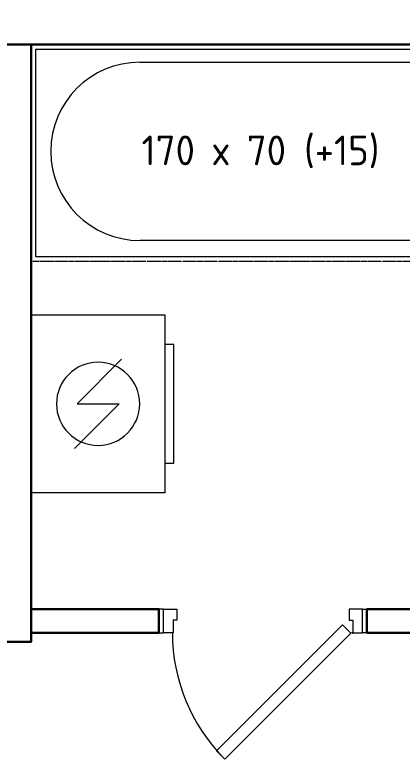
# Model space of a CAD drawing. Header units: millimetres. Extents: x 0 to 145404, y 0 to 194550.
# Drawn here: x 82920 to 84224, y 168291 to 170796 of the extents above; entities that cross this region are included whole.
import ezdxf
from ezdxf.enums import TextEntityAlignment as Align

# ---------------------------------------------------------------- set-up
doc = ezdxf.new("R2010")
doc.units = ezdxf.units.MM
doc.linetypes.add('ГОСТ 2.303 5', pattern=[24, 20, -1.5, 1, -1.5])
for name, color, linetype, lineweight in [('АР - Двери', 126, 'Continuous', 9), ('АР - Монолит', 56, 'Continuous', 30), ('АР - панель 400', 151, 'Continuous', 30), ('АР - Перегородки 190', 54, 'Continuous', 30), ('АР - Перегородки 80', 32, 'Continuous', 30), ('АР - Сантехника', 150, 'Continuous', 9)]:
    doc.layers.add(name, color=color, linetype=linetype, lineweight=lineweight)
doc.styles.add('GOST-2.304_Type-B', font='GOST Common.ttf')

# ---------------------------------------------------------------- blocks, each defined once
blk = doc.blocks.new('Квартира 2К 9600 тип 6')
at = {"layer": 'АР - Монолит'}
blk.add_lwpolyline([(4.228204488754272e-07, 200.0000000046566), (4.228204488754272e-07, 4.656612873077393e-09), (6650.00000042282, 4.190951585769653e-09), (6650.00000042282, 200.000000004191)], close=True, dxfattribs=at)
blk = doc.blocks.new('Стиральная_машинка_600х450')
at = {"color": 0, "linetype": 'ByBlock', "lineweight": -2, "ltscale": 50}
for points in [[(40, -40), (40, -640), (490, -640), (490, -40)], [(520, -540), (490, -540), (490, -140), (520, -140)]]:
    blk.add_lwpolyline(points, close=True, dxfattribs=at)
blk.add_lwpolyline([(344.2893218813697, -489.9999994916143), (194.2893218813697, -339.9999994916143), (335.7106781186303, -339.9999994916143), (185.7106781186303, -189.9999994916143)], dxfattribs=at)
blk.add_circle((265, -339.9999994916143), 140.0000000000291, dxfattribs=at)
blk = doc.blocks.new('*U202')
at = {"ltscale": 100}
for p, q in [((15, 37.50000000000001), (15, -42.49999999999999)), ((46, 37.50000000000001), (15, 37.50000000000001)), ((48, -4.499999999999988), (48, 35.50000000000001)), ((652, -4.499999999999988), (652, 37.50000000000001)), ((652, 37.50000000000001), (685, 37.50000000000001)), ((685, 37.50000000000001), (685, -42.49999999999999)), ((60, -4.499999999999988), (48, -4.499999999999988)), ((60, -42.49999999999999), (60, -4.499999999999988)), ((640, -42.49999999999999), (640, -4.499999999999988)), ((640, -4.499999999999988), (652, -4.499999999999988)), ((15, -42.49999999999999), (60, -42.49999999999999)), ((685, -42.49999999999999), (640, -42.49999999999999))]:
    blk.add_line(p, q, dxfattribs=at)
for points in [[(54.41421356238425, 38.91421356238426), (82.69848480983637, 10.62994231490303), (506.547161446427, 434.4786189515233), (478.2628901989749, 462.7628901990046)], [(15, -42.49999999999999), (0, -42.49999999999999), (0, 37.50000000000001), (15, 37.50000000000001)], [(685, -42.49999999999999), (700, -42.49999999999999), (700, 37.50000000000001), (685, 37.50000000000001)]]:
    blk.add_lwpolyline(points, close=True, dxfattribs=at)
blk.add_circle((48, 37.50000000000001), 2, dxfattribs=at)
blk.add_arc((54.99999999999999, 37.50000000000001), 600, 7.016709298534877e-15, 44.864952427478, dxfattribs=at)
blk = doc.blocks.new('Ванна 170х70 (+15)')
at = {"layer": 'АР - Сантехника'}
for p, q in [((15, 15), (14.99999999860302, 1715)), ((14.99999999860302, 1715), (714.999999998603, 1715.000000000582)), ((714.999999998603, 1715.000000000582), (715, 15.00000000058208)), ((714.9999999988358, 1715.000000000582), (714.9999999988358, 1715.000000000582)), ((287.1213298963849, 1661.123102940153), (286.9458114879671, 1656.495353865903)), ((286.9458114879671, 1656.495353865903), (287.5408817508724, 1650.882759716827)), ((288.0502560113091, 1664.313010616926), (287.1213298963849, 1661.123102940153)), ((290.9515600271989, 1670.013443472795), (288.0502560113091, 1664.313010616926)), ((289.6416600721423, 1665.752826507203), (288.0502560113091, 1664.313010616926)), ((291.7397643614095, 1665.301611399744), (289.6416600721423, 1665.752826507203)), ((292.9408151030075, 1671.813213335583), (290.9515600271989, 1670.013443472795)), ((294.1391918135341, 1663.003533373587), (291.7397643614095, 1665.301611399744)), ((332.2750076081138, 1672.00001664809), (292.9408151030075, 1671.813213335583)), ((295.5634454649407, 1671.249194451375), (292.9408151030075, 1671.813213335583)), ((296.6050697511528, 1659.083544316934), (294.1391918135341, 1663.003533373587)), ((298.5627297798637, 1668.37659691833), (295.5634454649407, 1671.249194451375)), ((298.8960208611097, 1653.92536007124), (296.6050697511528, 1659.083544316934)), ((301.6450772017706, 1663.476610597689), (298.5627297798637, 1668.37659691833)), ((300.7877908863593, 1648.033899649512), (298.8960208611097, 1653.92536007124)), ((304.5087660893332, 1657.028880290687), (301.6450772017706, 1663.476610597689)), ((306.8734786214773, 1649.664554763352), (304.5087660893332, 1657.028880290687)), ((333.8485858251806, 1671.661605317611), (332.2750076081138, 1672.00001664809)), ((335.6481564140413, 1669.938046797877), (333.8485858251806, 1671.661605317611)), ((337.4975648673717, 1666.998055005446), (335.6481564140413, 1669.938046797877)), ((343.2080923712347, 1671.823699339991), (335.7235348632094, 1669.818218200002)), ((339.215778199723, 1663.129416821059), (337.4975648673717, 1666.998055005446)), ((340.6346057190094, 1658.710821504705), (339.215778199723, 1663.129416821059)), ((341.6151627020445, 1654.174791952129), (340.6346057190094, 1658.710821504705)), ((342.061465399107, 1649.965346340323), (341.6151627020445, 1654.174791952129)), ((353.3794947226997, 1664.403372356668), (353.3794947229326, 1464.320372356568)), ((370.3794947226997, 1664.403372356726), (370.3794947229326, 1464.320372356626)), ((380.5508970736992, 1671.82369934005), (388.0354545817245, 1669.81821820006)), ((382.1438267428894, 1654.174791952188), (381.6975240458269, 1649.965346340381)), ((383.1243837259244, 1658.710821504763), (382.1438267428894, 1654.174791952188)), ((384.5432112452108, 1663.129416821117), (383.1243837259244, 1658.710821504763)), ((386.2614245775621, 1666.998055005504), (384.5432112452108, 1663.129416821117)), ((388.1108330308925, 1669.938046797935), (386.2614245775621, 1666.998055005504)), ((389.9104036197532, 1671.661605317669), (388.1108330308925, 1669.938046797935)), ((391.48398183682, 1672.000016648148), (389.9104036197532, 1671.661605317669)), ((391.48398183682, 1672.000016648148), (430.8181743419264, 1671.813213335699)), ((419.2502233556006, 1657.028880290803), (416.8855108234566, 1649.664554763469)), ((422.1139122431632, 1663.476610597805), (419.2502233556006, 1657.028880290803)), ((425.1962596650701, 1668.376596918446), (422.1139122431632, 1663.476610597805)), ((424.8629685842898, 1653.925360071356), (422.9711985585745, 1648.033899649628)), ((427.1539196942467, 1659.083544317051), (424.8629685842898, 1653.925360071356)), ((428.1955439799931, 1671.249194451491), (425.1962596650701, 1668.376596918446)), ((429.6197976318654, 1663.003533373703), (427.1539196942467, 1659.083544317051)), ((430.8181743419264, 1671.813213335699), (428.1955439799931, 1671.249194451491)), ((432.0192250835244, 1665.30161139986), (429.6197976318654, 1663.003533373703)), ((432.807429417735, 1670.013443472912), (430.8181743419264, 1671.813213335699)), ((434.1173293732572, 1665.75282650732), (432.0192250835244, 1665.30161139986)), ((432.807429417735, 1670.013443472912), (435.7087334340904, 1664.313010617043)), ((435.7087334340904, 1664.313010617043), (434.1173293732572, 1665.75282650732)), ((436.637659548549, 1661.12310294027), (435.7087334340904, 1664.313010617043)), ((436.2181076940615, 1650.882759716944), (436.8131779569667, 1656.495353866019)), ((436.8131779569667, 1656.495353866019), (436.637659548549, 1661.12310294027)), ((287.5408817508724, 1650.882759716827), (288.8482910615858, 1644.834720313316)), ((288.8482910615858, 1644.834720313316), (290.7400610868353, 1638.943259891588)), ((290.7400610868353, 1638.943259891588), (293.0310121967923, 1633.785075645894)), ((293.0310121967923, 1633.785075645894), (295.4968901344109, 1629.865086589241)), ((295.4968901344109, 1629.865086589241), (297.8963175865356, 1627.567008562852)), ((299.9944218758028, 1627.115793455625), (301.585825936636, 1628.555609345902)), ((302.0952001970727, 1641.985860246001), (300.7877908863593, 1648.033899649512)), ((301.585825936636, 1628.555609345902), (302.5147520515602, 1631.745517022442)), ((302.6902704599779, 1636.373266096925), (302.0952001970727, 1641.985860246001)), ((302.5147520515602, 1631.745517022442), (302.6902704599779, 1636.373266096925)), ((340.0395789614413, 1643.022241859464), (305.8817673583981, 1623.516922021052)), ((308.5077402594034, 1642.104505509138), (306.8734786214773, 1649.664554763352)), ((307.8710224342067, 1625.31669188384), (309.0321800776292, 1629.304076479748)), ((309.2515780881513, 1635.088762822561), (308.5077402594034, 1642.104505509138)), ((309.0321800776292, 1629.304076479748), (309.2515780881513, 1635.088762822561)), ((340.0395789614413, 1643.022241859464), (341.2331320068333, 1644.10210377723)), ((341.2331320068333, 1644.10210377723), (341.9298265927937, 1646.494534534635)), ((341.9298265927937, 1646.494534534635), (342.061465399107, 1649.965346340323)), ((349.370720873354, 1648.628342340467), (341.9351919458713, 1646.635998368962)), ((353.2270188799594, 1637.773789900355), (353.3794947226997, 1637.749640099239)), ((370.3794947226997, 1637.749640099297), (370.5319705649745, 1637.773789900413)), ((374.3882685715798, 1648.628342340526), (381.8237974990625, 1646.63599836902)), ((381.6975240458269, 1649.965346340381), (381.8291628521401, 1646.494534534693)), ((381.8291628521401, 1646.494534534693), (382.5258574381005, 1644.102103777288)), ((382.5258574381005, 1644.102103777288), (383.7194104839582, 1643.022241859522)), ((383.7194104839582, 1643.022241859522), (417.8772220865358, 1623.516922021168)), ((415.2512491855305, 1642.104505509255), (414.5074113567825, 1635.088762822677)), ((414.5074113567825, 1635.088762822677), (414.7268093673047, 1629.304076479864)), ((414.7268093673047, 1629.304076479864), (415.8879670107272, 1625.316691883956)), ((416.8855108234566, 1649.664554763469), (415.2512491855305, 1642.104505509255)), ((421.6637892478611, 1641.985860246117), (421.0687189849559, 1636.373266097042)), ((421.0687189849559, 1636.373266097042), (421.2442373933736, 1631.745517022558)), ((421.2442373933736, 1631.745517022558), (422.1731635082979, 1628.555609346018)), ((422.9711985585745, 1648.033899649628), (421.6637892478611, 1641.985860246117)), ((422.1731635082979, 1628.555609346018), (423.764567569131, 1627.115793455741)), ((425.8626718583982, 1627.567008562968), (428.2620993105229, 1629.865086589358)), ((428.2620993105229, 1629.865086589358), (430.7279772481415, 1633.78507564601)), ((430.7279772481415, 1633.78507564601), (433.0189283580985, 1638.943259891705)), ((433.0189283580985, 1638.943259891705), (434.9106983838137, 1644.834720313433)), ((434.9106983838137, 1644.834720313433), (436.2181076940615, 1650.882759716944)), ((297.8963175865356, 1627.567008562852), (299.9944218758028, 1627.115793455625)), ((303.2591369964648, 1624.08094090526), (297.8963175865356, 1627.567008562852)), ((303.2591369964648, 1624.08094090526), (305.8817673583981, 1623.516922021052)), ((305.8817673583981, 1623.516922021052), (307.8710224342067, 1625.31669188384)), ((415.8879670107272, 1625.316691883956), (417.8772220865358, 1623.516922021168)), ((417.8772220865358, 1623.516922021168), (420.499852448469, 1624.080940905376)), ((420.499852448469, 1624.080940905376), (425.8626718583982, 1627.567008562968)), ((423.764567569131, 1627.115793455741), (425.8626718583982, 1627.567008562968)), ((558.2022750524338, 1602.37388970278), (161.2458892506547, 1602.379442633362)), ((59.36058068764396, 365.8012135571917), (59.36058068671264, 1499.890280219435)), ((659.3605806867126, 1499.890142056975), (659.360580687644, 365.8012135577155)), ((715, 15.00000000058208), (15, 15)), ((15, 15), (15, 15))]:
    blk.add_line(p, q, dxfattribs=at)
at = {"layer": 'АР - Сантехника', "linetype": 'ГОСТ 2.303 5'}
blk.add_lwpolyline([(-1.164153218269348e-09, 1730), (729.9999999988358, 1730.000000000582), (730, 5.820766091346741e-10), (0, 0)], close=True, dxfattribs=at)
at = {"layer": 'АР - Сантехника'}
for points in [[(353.3794947229326, 1469.772507925052), (352.5935085504316, 1468.655136927264), (351.9939849060029, 1467.450723891379), (351.5929622207768, 1466.183453421574), (351.3984930259176, 1464.878772298805), (351.4144822619855, 1463.562878509518), (351.6406088648364, 1462.26219519088), (352.0723322145641, 1461.002840053057), (352.700983309187, 1459.810100937728), (353.5139388404787, 1458.707928036572), (354.4948746669106, 1457.718452972826), (355.6240936052054, 1456.86154439766), (356.8789209485985, 1456.15440902859), (358.2341597736813, 1455.611246138345), (359.6625968953595, 1455.242962433258), (361.1355493073352, 1455.056953047169), (362.6234401380643, 1455.056953047169), (364.0963925505057, 1455.242962433258), (365.5248296721838, 1455.611246138345), (366.880068496801, 1456.15440902859), (368.1348958401941, 1456.861544397718), (369.2641147784889, 1457.718452972884), (370.2450506049208, 1458.707928036631), (371.0580061362125, 1459.810100937786), (371.6866572308354, 1461.002840053116), (372.1183805805631, 1462.262195190939), (372.344507183414, 1463.562878509576), (372.3604964194819, 1464.878772298864), (372.1660272246227, 1466.183453421632), (371.7650045393966, 1467.450723891438), (371.1654808954336, 1468.655136927322), (370.3794947229326, 1469.77250792511)], [(353.3794947229326, 1464.320372356568), (353.4841438275762, 1463.144299629144), (353.7955143344589, 1461.997185715707), (354.3059392669238, 1460.907276367303), (355.0028502703644, 1459.901408769656), (355.8690870827995, 1459.00435072137), (356.8833200782537, 1458.238190768287), (358.0205754749477, 1457.621794311795), (359.2528502703644, 1457.170339077944), (360.549801770132, 1456.894941393053), (361.8794947229326, 1456.802382462192), (363.2091876757331, 1456.894941393053), (364.5061391750351, 1457.170339077944), (365.7384139704518, 1457.621794311795), (366.8756693671457, 1458.238190768287), (367.8899023626, 1459.004350721429), (368.7561391750351, 1459.901408769714), (369.4530501784757, 1460.907276367361), (369.9634751114063, 1461.997185715765), (370.2748456178233, 1463.144299629203), (370.3794947229326, 1464.320372356626)], [(353.3794947229326, 1458.868236788083), (353.4841438275762, 1457.68241949915), (353.7955143344589, 1456.525800967356), (354.3059392669238, 1455.426860979758), (355.0028502703644, 1454.412659085589), (355.8690870827995, 1453.508168301778), (356.8833200782537, 1452.735660193022), (358.0205754749477, 1452.114156472962), (359.2528502703644, 1451.658960625762), (360.549801770132, 1451.381281083915), (361.8794947229326, 1451.287955239415), (363.2091876757331, 1451.381281083915), (364.5061391750351, 1451.658960625762), (365.7384139704518, 1452.114156472962), (366.8756693671457, 1452.735660193022), (367.8899023626, 1453.508168301836), (368.7561391750351, 1454.412659085647), (369.4530501784757, 1455.426860979816), (369.9634751114063, 1456.525800967414), (370.2748456178233, 1457.682419499208), (370.3794947229326, 1458.868236788141)]]:
    blk.add_lwpolyline(points, dxfattribs=at)
for centre, radius, start, end in [((361.8794947226997, 1664.403372356668), 28.00000000000001, 13.41645926347605, 166.5835407367557), ((361.8794947226997, 1664.403372356668), 15, 304.5181078399733, 235.4818921600267), ((361.8794947226997, 1664.403372356668), 9.999999999999996, 328.2116693909996, 211.7883306090004), ((361.8794947226997, 1664.403372356668), 8.5, 0, 180), ((361.8794947226997, 1664.403372356668), 28.00000000000001, 223.4164592624323, 252.3277617374862), ((361.8794947226997, 1664.403372356668), 28.00000000000001, 287.6722382625137, 316.5835407375677), ((161.8528551415075, 1499.888965431659), 102.4922744631437, 89.24097123977641, 179.999265000058), ((556.8683062237687, 1499.890296616883), 102.4922744631437, 359.9999135957448, 90.75902876022359), ((359.360580687644, 365.8012135574245), 300, 180, 0)]:
    blk.add_arc(centre, radius, start, end, dxfattribs=at)
at = {"layer": 'АР - Сантехника', "linetype": 'Continuous', "style": 'GOST-2.304_Type-B'}
blk.add_text('170 х 70 (+15)', height=100, rotation=90, dxfattribs=at).set_placement((356.1551832812838, 771.4693985569174), align=Align.MIDDLE_CENTER)
blk = doc.blocks.new('Квартира 1К 6300 тип 39')
at = {"layer": 'АР - Монолит'}
blk.add_lwpolyline([(0, 6299.999999997672), (0, 6499.999999997672), (6650, 6499.999999998137), (6650, 6299.999999998137)], close=True, dxfattribs=at)
at = {"layer": 'АР - Перегородки 190'}
blk.add_lwpolyline([(3140, 6299.999999997672), (3140, 4289.999999998137), (2950, 4289.999999998137), (2950, 6299.999999997672)], close=True, dxfattribs=at)
at = {"layer": 'АР - Перегородки 80'}
for points in [[(1819.999999997206, 4319.999999998137), (1819.999999997206, 4399.999999998137), (1099.999999997206, 4399.999999998137), (1099.999999997206, 4319.999999998137)], [(2949.999999997206, 4319.999999998137), (2949.999999997206, 4399.999999998137), (2519.999999997206, 4399.999999998137), (2519.999999997206, 4319.999999998137)]]:
    blk.add_lwpolyline(points, close=True, dxfattribs=at)
at = {"layer": 'АР - Двери', "xscale": -1, "rotation": 180}
blk.add_blockref('*U202', (1819.999999997206, 4357.499999998137), dxfattribs=at)
at = {"layer": 'АР - панель 400', "xscale": -1, "rotation": 90}
blk.add_blockref('Ванна 170х70 (+15)', (2949.999999997206, 6299.99999999674), dxfattribs=at)
at = {"layer": 'АР - Сантехника', "rotation": 180}
blk.add_blockref('Стиральная_машинка_600х450', (2990.000000015832, 4750.735321997665), dxfattribs=at)
blk = doc.blocks.new('V_Section_1')
for name, p in [('Квартира 2К 9600 тип 6', (8949.999999164604, -10000.00000000652)), ('Квартира 1К 6300 тип 39', (8949.999999593943, -16299.99999999953))]:
    blk.add_blockref(name, p)

msp = doc.modelspace()

# ---------------------------------------------------------------- block references
at = {"xscale": -1}
msp.add_blockref('V_Section_1', (94875.46005912252, 180696.1136985498), dxfattribs=at)

doc.saveas('drawing.dxf')
